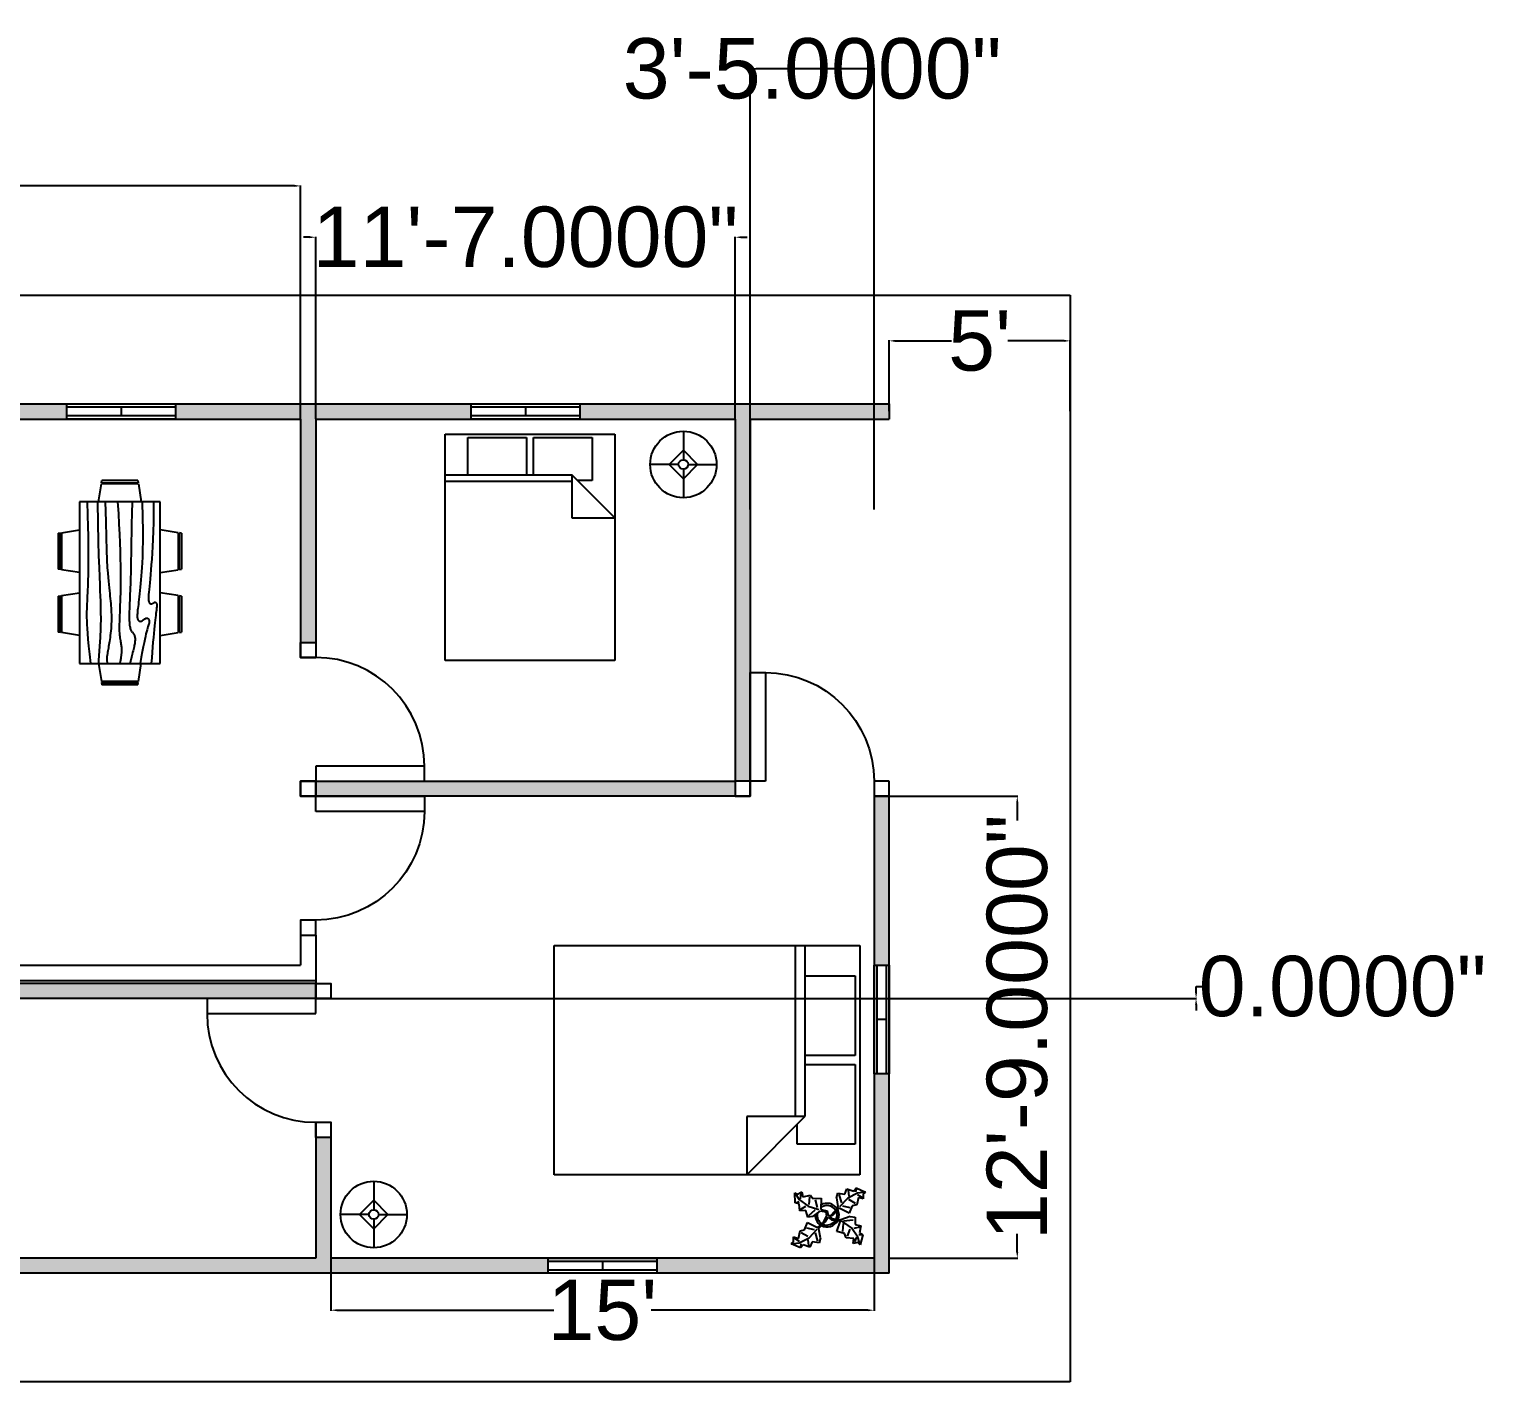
# Model space of a CAD drawing. Header units: metres. Extents: x 3 to 961, y 8 to 456.
# Drawn here: x 478 to 961.4, y 7.8 to 455.9 of the extents above; entities that cross this region are included whole.
import ezdxf

# ---------------------------------------------------------------- set-up
doc = ezdxf.new("R2010")
doc.units = ezdxf.units.M
doc.header["$MEASUREMENT"] = 0
for name, color, linetype in [('Annotation', 2, 'Continuous'), ('Door', 6, 'Continuous'), ('Hatch', 250, 'Continuous'), ('Window', 30, 'Continuous')]:
    doc.layers.add(name, color=color, linetype=linetype)
doc.layers.add('Room Decor', color=100, linetype='Continuous', plot=False)
doc.styles.get("Standard").update_dxf_attribs({"font": 'arial.ttf'})
doc.dimstyles.get("Standard").update_dxf_attribs({"dimtxt": 20, "dimasz": 2, "dimexe": 0.18, "dimexo": 0.0625, "dimgap": 0.0945, "dimtad": 0, "dimtoh": 1, "dimdec": 4, "dimzin": 0, "dimdsep": 46, "dimlunit": 3, "dimtxsty": 'Standard', "dimcen": 0.09, "dimclrt": 2, "dimadec": 0, "dimazin": 0, "dimtfac": 1, "dimtdec": 4, "dimtofl": 0, "dimtmove": 0, "dimatfit": 3, "dimfxl": 1, "dimtolj": 1, "dimtzin": 0, "dimarcsym": 0})

# ---------------------------------------------------------------- blocks, each defined once
blk = doc.blocks.new('*D1')
at = {"layer": 'Annotation', "color": 0, "lineweight": -2, "transparency": 16777216}
for p, q in [((716.97, 296.8), (716.97, 442.98)), ((755.97, 442.8), (718.97, 442.8)), ((757.97, 296.8), (757.97, 442.98))]:
    blk.add_line(p, q, dxfattribs=at)
at = {"layer": 'Annotation', "color": 0, "transparency": 16777216}
for points in [[(718.97, 443.13), (718.97, 442.46), (716.97, 442.8)], [(755.97, 443.13), (755.97, 442.46), (757.97, 442.8)]]:
    blk.add_solid(points, dxfattribs=at)
at = {"layer": 'Defpoints', "color": 0, "transparency": 16777216}
for p in [(716.97, 442.8), (716.97, 296.74), (757.97, 296.74)]:
    blk.add_point(p, dxfattribs=at)
at = {"layer": 'Annotation', "color": 2, "transparency": 16777216, "insert": (737.47, 442.8), "char_height": 20, "attachment_point": 5}
blk.add_mtext('\\A1;3\'-5.0000"', dxfattribs=at)
blk = doc.blocks.new('*D2')
at = {"layer": 'Annotation', "color": 0, "lineweight": -2, "transparency": 16777216}
for p, q in [((570.97, 386.99), (568.97, 386.99)), ((572.97, 326.82), (572.97, 387.17)), ((711.97, 326.82), (711.97, 387.17)), ((713.97, 386.99), (715.97, 386.99))]:
    blk.add_line(p, q, dxfattribs=at)
at = {"layer": 'Annotation', "color": 0, "transparency": 16777216}
for points in [[(570.97, 387.32), (570.97, 386.65), (572.97, 386.99)], [(713.97, 387.32), (713.97, 386.65), (711.97, 386.99)]]:
    blk.add_solid(points, dxfattribs=at)
at = {"layer": 'Defpoints', "color": 0, "transparency": 16777216}
for p in [(572.97, 386.99), (572.97, 326.76), (711.97, 326.76)]:
    blk.add_point(p, dxfattribs=at)
at = {"layer": 'Annotation', "color": 2, "transparency": 16777216, "insert": (642.47, 386.99), "char_height": 20, "attachment_point": 5}
blk.add_mtext('\\A1;11\'-7.0000"', dxfattribs=at)
blk = doc.blocks.new('*D3')
at = {"layer": 'Annotation', "color": 0, "lineweight": -2, "transparency": 16777216}
for p, q in [((448.97, 404), (446.97, 404)), ((448.97, 326.82), (448.97, 404.18)), ((565.97, 404), (450.97, 404)), ((567.97, 326.82), (567.97, 404.18))]:
    blk.add_line(p, q, dxfattribs=at)
at = {"layer": 'Annotation', "color": 0, "transparency": 16777216}
for points in [[(450.97, 404.33), (450.97, 403.66), (448.97, 404)], [(565.97, 404.33), (565.97, 403.66), (567.97, 404)]]:
    blk.add_solid(points, dxfattribs=at)
at = {"layer": 'Defpoints', "color": 0, "transparency": 16777216}
for p in [(448.97, 404), (448.97, 326.76), (567.97, 326.76)]:
    blk.add_point(p, dxfattribs=at)
at = {"layer": 'Annotation', "color": 2, "transparency": 16777216, "insert": (377.56, 404), "char_height": 20, "attachment_point": 5}
blk.add_mtext('\\A1;9\'-11.0000"', dxfattribs=at)
blk = doc.blocks.new('*D6')
at = {"layer": 'Annotation', "color": 0, "lineweight": -2, "transparency": 16777216}
for p, q in [((577.97, 48.69), (577.97, 31.3)), ((757.97, 48.69), (757.97, 31.3)), ((579.97, 31.48), (651.84, 31.48)), ((755.97, 31.48), (684.09, 31.48))]:
    blk.add_line(p, q, dxfattribs=at)
at = {"layer": 'Annotation', "color": 0, "transparency": 16777216}
for points in [[(579.97, 31.81), (579.97, 31.15), (577.97, 31.48)], [(755.97, 31.81), (755.97, 31.15), (757.97, 31.48)]]:
    blk.add_solid(points, dxfattribs=at)
at = {"layer": 'Defpoints', "color": 0, "transparency": 16777216}
for p in [(577.97, 48.76), (757.97, 48.76), (577.97, 31.48)]:
    blk.add_point(p, dxfattribs=at)
at = {"layer": 'Annotation', "color": 2, "transparency": 16777216, "insert": (667.97, 31.48), "char_height": 20, "attachment_point": 5}
blk.add_mtext("\\A1;15'", dxfattribs=at)
blk = doc.blocks.new('*D8')
at = {"layer": 'Annotation', "color": 0, "lineweight": -2, "transparency": 16777216}
for p, q in [((763.03, 201.76), (805.62, 201.76)), ((805.44, 199.76), (805.44, 193.72)), ((805.44, 50.76), (805.44, 56.79)), ((763.03, 48.76), (805.62, 48.76))]:
    blk.add_line(p, q, dxfattribs=at)
at = {"layer": 'Annotation', "color": 0, "transparency": 16777216}
for points in [[(805.1, 199.76), (805.77, 199.76), (805.44, 201.76)], [(805.1, 50.76), (805.77, 50.76), (805.44, 48.76)]]:
    blk.add_solid(points, dxfattribs=at)
at = {"layer": 'Defpoints', "color": 0, "transparency": 16777216}
for p in [(762.97, 201.76), (762.97, 48.76), (805.44, 48.76)]:
    blk.add_point(p, dxfattribs=at)
at = {"layer": 'Annotation', "color": 2, "transparency": 16777216, "insert": (805.44, 125.26), "char_height": 20, "attachment_point": 5, "rotation": 90}
blk.add_mtext('\\A1;12\'-9.0000"', dxfattribs=at)
blk = doc.blocks.new('*D13')
at = {"layer": 'Annotation', "color": 0, "lineweight": -2, "transparency": 16777216}
for p, q in [((864.69, 136.76), (864.69, 138.76)), ((864.69, 138.76), (866.69, 138.76)), ((573.03, 134.76), (864.87, 134.76)), ((573.03, 134.76), (864.87, 134.76)), ((864.69, 132.76), (864.69, 130.76))]:
    blk.add_line(p, q, dxfattribs=at)
at = {"layer": 'Annotation', "color": 0, "transparency": 16777216}
for points in [[(864.35, 136.76), (865.02, 136.76), (864.69, 134.76)], [(864.35, 132.76), (865.02, 132.76), (864.69, 134.76)]]:
    blk.add_solid(points, dxfattribs=at)
at = {"layer": 'Defpoints', "color": 0, "transparency": 16777216}
for p in [(572.97, 134.76), (572.97, 134.76), (864.69, 134.76)]:
    blk.add_point(p, dxfattribs=at)
at = {"layer": 'Annotation', "color": 2, "transparency": 16777216, "insert": (913.24, 138.76), "char_height": 20, "attachment_point": 5}
blk.add_mtext('\\A1;0.0000"', dxfattribs=at)
blk = doc.blocks.new('Door')
at = {"layer": 'Door'}
for points in [[(-182.24, 166.38), (-177.24, 166.38), (-177.24, 202.38), (-182.24, 202.38)], [(-223.24, 166.38), (-218.24, 166.38), (-218.24, 161.38), (-223.24, 161.38)], [(-177.24, 166.38), (-172.24, 166.38), (-172.24, 161.38), (-177.24, 161.38)]]:
    blk.add_lwpolyline(points, close=True, dxfattribs=at)
blk.add_arc((-182.24, 166.38), 36, 90, 180, dxfattribs=at)
blk = doc.blocks.new('Door1')
at = {"layer": 'Door'}
blk.add_blockref('Door', (177.24, -161.38), dxfattribs=at)
blk = doc.blocks.new('Door 2')
at = {"xscale": -1}
blk.add_blockref('Door1', (5, 0), dxfattribs=at)
blk = doc.blocks.new('Window')
at = {"layer": 'Window'}
for p, q in [((-18, 0), (18, 0)), ((-18, -5), (-18, 0)), ((18, 0), (18, -5)), ((-18, -1), (18, -1)), ((18, -4), (-18, -4)), ((0, -1), (0, -4)), ((18, -5), (-18, -5))]:
    blk.add_line(p, q, dxfattribs=at)
blk = doc.blocks.new('Window 2')
at = {"layer": 'Window', "rotation": 270}
blk.add_blockref('Window', (1, 0), dxfattribs=at)
blk = doc.blocks.new('*D18')
at = {"layer": 'Annotation', "color": 0, "lineweight": -2, "transparency": 16777216}
for p, q in [((762.97, 329.32), (762.97, 352.83)), ((764.97, 352.65), (783.67, 352.65)), ((820.97, 352.65), (802.26, 352.65)), ((822.97, 329.32), (822.97, 352.83))]:
    blk.add_line(p, q, dxfattribs=at)
at = {"layer": 'Annotation', "color": 0, "transparency": 16777216}
for points in [[(764.97, 352.98), (764.97, 352.31), (762.97, 352.65)], [(820.97, 352.98), (820.97, 352.31), (822.97, 352.65)]]:
    blk.add_solid(points, dxfattribs=at)
at = {"layer": 'Defpoints', "color": 0, "transparency": 16777216}
for p in [(822.97, 352.65), (762.97, 329.26), (822.97, 329.26)]:
    blk.add_point(p, dxfattribs=at)
at = {"layer": 'Annotation', "color": 2, "transparency": 16777216, "insert": (792.97, 352.65), "char_height": 20, "attachment_point": 5}
blk.add_mtext("\\A1;5'", dxfattribs=at)
blk = doc.blocks.new('Plant - Rubber or Philodendron')
at = {"linetype": 'Continuous'}
for p, q in [((-16.2005, 11.4774), (-13.9899, 8.1064)), ((-16.2005, 11.4774), (-14.8639, 10.7964)), ((-16.0159, 6.3329), (-16.2005, 11.4774)), ((-14.8639, 10.7964), (-12.6195, 11.8975)), ((-13.9899, 8.1064), (-9.5434, 4.7185)), ((-13.3174, 8.325), (-13.0735, 11.0065)), ((-12.6195, 11.8975), (-12.1909, 9.4345)), ((-12.1909, 9.4345), (-8.3829, 10.3)), ((-8.8369, 9.409), (-9.0894, 5.6095)), ((-8.3829, 10.3), (-7.0549, 8.501)), ((-7.0549, 8.501), (-3.0284, 8.6941)), ((-4.8529, 4.012), (-5.7184, 7.82)), ((-3.0284, 8.6941), (-3.0709, 3.1041)), ((4.6914, 8.8812), (5.3859, 11.2828)), ((4.6914, 8.8812), (5.5014, 4.4831)), ((5.3859, 11.2828), (8.8871, 10.7908)), ((5.9878, 10.4842), (7.1971, 6.3869)), ((10.3916, 8.7942), (6.2847, 4.4028)), ((8.8871, 10.7908), (9.9809, 13.4933)), ((9.9809, 13.4933), (13.3837, 12.301)), ((15.3859, 11.3055), (10.3916, 8.7942)), ((10.5828, 12.6946), (10.8893, 9.7953)), ((14.2977, 6.1031), (10.9934, 7.9956)), ((13.3837, 12.301), (14.68, 13.9039)), ((14.5816, 13.2037), (14.3848, 11.8033)), ((14.68, 13.9039), (19.3848, 11.8146)), ((15.7909, 9.1065), (14.8995, 5.3044)), ((15.2875, 10.6053), (17.5907, 9.2105)), ((19.3848, 11.8146), (15.3859, 11.3055)), ((18.1925, 8.4119), (15.7909, 9.1065)), ((19.3848, 11.8146), (18.1868, 10.9119)), ((18.1868, 10.9119), (18.1925, 8.4119)), ((-14.0069, 5.8704), (-16.0159, 6.3329)), ((-15.3434, 6.5514), (-13.9984, 6.9884)), ((-13.5868, 2.2894), (-14.0069, 5.8704)), ((-10.6784, 2.491), (-13.5868, 2.2894)), ((-13.1329, 3.1804), (-10.6614, 4.727)), ((-9.5858, -0.8715), (-10.6784, 2.491)), ((-9.5434, 4.7185), (-4.1917, 2.9888)), ((-9.1318, 0.0195), (-5.9793, 2.9025)), ((-7.1228, -0.443), (-3.5248, 2.2131)), ((-3.5248, 2.2131), (-3.3011, 2.4355)), ((-3.3011, 2.4355), (-0.5306, 1.7947)), ((-3.0709, 3.1041), (0.0797, 2.3163)), ((-0.5306, 1.7947), (-0.2255, -0.5527)), ((-0.5306, 1.7947), (-0.5306, 1.7947)), ((0.0797, 2.3163), (0.4866, -0.031)), ((0.4866, -0.031), (2.1141, 0.2298)), ((2.1141, 0.2298), (5.4346, 3.9146)), ((6.1032, 3.6844), (2.8262, -0.031)), ((5.4346, 3.9146), (5.5014, 4.4831)), ((11.1089, 1.1958), (6.1032, 3.6844)), ((7.7005, 4.8881), (11.5025, 3.9967)), ((12.7005, 4.8994), (11.1089, 1.1958)), ((14.8995, 5.3044), (12.7005, 4.8994)), ((-13.5228, -7.6679), (-11.3237, -7.2629)), ((-11.3237, -7.2629), (-9.7321, -3.5593)), ((-6.3237, -7.2516), (-10.1257, -6.3602)), ((-9.7321, -3.5593), (-4.7264, -6.0479)), ((-7.1228, -0.443), (-9.5858, -0.8715)), ((-9.0148, -11.1577), (-4.9047, -6.8122)), ((-2.019, -3.6148), (-4.7264, -6.0479)), ((-4.1246, -6.8466), (-4.0579, -6.2781)), ((-3.3146, -11.2447), (-4.1246, -6.8466)), ((-4.0579, -6.2781), (-0.9375, -3.1608)), ((-2.019, -3.6148), (-0.2255, -0.5527)), ((-0.9375, -3.1608), (0.5883, -0.8135)), ((0.5883, -0.8135), (2.2447, -2.0916)), ((2.8262, -0.031), (1.3003, -0.5527)), ((1.3003, -0.5527), (2.4193, -1.4655)), ((2.2447, -2.0916), (6.7108, -2.6626)), ((2.4193, -1.4655), (6.895, -2.1175)), ((4.943, -7.9659), (6.7108, -2.6626)), ((11.6605, -0.5413), (6.895, -2.1175)), ((12.3677, -6.1981), (7.219, -2.6772)), ((8.125, -4.0768), (7.7715, -7.9659)), ((8.3544, -2.7453), (13.1973, -2.1704)), ((10.2463, -10.4408), (11.6605, -6.9053)), ((11.6605, -0.5413), (14.1354, -0.8948)), ((15.5496, -10.7943), (12.3677, -6.1981)), ((16.2567, -5.8446), (13.4283, -6.5517)), ((14.1354, -0.8948), (14.1354, -4.4304)), ((14.1354, -4.4304), (16.9638, -5.1375)), ((16.9638, -5.1375), (16.2567, -8.673)), ((-18.008, -14.1781), (-16.8101, -13.2754)), ((-18.008, -14.1781), (-14.0091, -13.669)), ((-13.3032, -16.2674), (-18.008, -14.1781)), ((-16.8157, -10.7754), (-14.4141, -11.4699)), ((-16.8101, -13.2754), (-16.8157, -10.7754)), ((-13.9107, -12.9688), (-16.2139, -11.574)), ((-14.4141, -11.4699), (-13.5228, -7.6679)), ((-14.0091, -13.669), (-9.0148, -11.1577)), ((-13.2048, -15.5672), (-13.008, -14.1668)), ((-12.921, -8.4665), (-9.6166, -10.359)), ((-9.206, -15.0581), (-9.5126, -12.1588)), ((-7.5103, -13.1543), (-8.6042, -15.8568)), ((-4.0092, -13.6463), (-7.5103, -13.1543)), ((-4.611, -12.8477), (-5.8203, -8.7504)), ((-3.3146, -11.2447), (-4.0092, -13.6463)), ((8.8321, -9.0266), (4.943, -7.9659)), ((9.5392, -11.1479), (8.8321, -9.0266)), ((13.4283, -11.5015), (9.5392, -11.1479)), ((13.0748, -13.9763), (13.4283, -11.5015)), ((15.5496, -13.6228), (13.0748, -13.9763)), ((14.8425, -10.7943), (13.7819, -13.2692)), ((16.6103, -14.6834), (15.5496, -10.7943)), ((16.6103, -14.6834), (15.5496, -13.6228)), ((17.3174, -9.7337), (15.9032, -9.7337)), ((16.2567, -8.673), (18.0245, -9.7337)), ((18.0245, -9.7337), (16.6103, -14.6834)), ((-12.0069, -14.6645), (-13.3032, -16.2674)), ((-8.6042, -15.8568), (-12.0069, -14.6645))]:
    blk.add_line(p, q, dxfattribs=at)
for centre, radius, start, end in [((0.0308, 0.1664), 6, 178.6147, 235.1169), ((0.0308, 0.1664), 5, 168.1647, 238.6725), ((0, 0), 6.1275, 34.37569, 120.1028), ((-0.0601, -0.2075), 5.2461, 33.82192, 124.9414), ((-0.2664, 0.1682), 5.2775, 338.4094, 20.03007), ((-0.098, 0.1364), 6.1288, 341.2017, 26.09184), ((-0.0234, 0.3825), 6.1492, 242.5812, 331.2714), ((-0.1102, 0.4886), 5.2883, 247.3711, 327.472)]:
    blk.add_arc(centre, radius, start, end, dxfattribs=at)
blk = doc.blocks.new('Bed - Queen')
at = {"linetype": 'Continuous'}
for p, q in [((0, -80.00003), (0, 0)), ((0, 0), (59.99999, 0)), ((59.99999, 0), (59.99999, -80.00003)), ((7.99999, -1.2), (28.79998, -1.2)), ((7.99999, -14.4), (7.99999, -1.2)), ((28.79998, -1.2), (28.79998, -14.4)), ((31.19999, -1.2), (51.99999, -1.2)), ((31.19999, -14.4), (31.19999, -1.2)), ((51.99999, -1.2), (51.99999, -16.4)), ((0, -14.4), (44.8, -14.4)), ((59.99999, -29.6), (44.8, -14.4)), ((44.8, -14.4), (44.8, -29.6)), ((44.8, -16.8), (0, -16.8)), ((51.99999, -16.4), (46.79936, -16.4)), ((44.8, -29.6), (59.99999, -29.6)), ((59.99999, -80.00003), (0, -80.00003))]:
    blk.add_line(p, q, dxfattribs=at)
blk = doc.blocks.new('Dining Set - 36 x 72 in.')
at = {"linetype": 'Continuous'}
for p, q in [((-22.2343, 26.00059), (-23.4847, 17.99762)), ((-22.2304, 26), (-5.7608, 26)), ((-22, 27.5), (-22.1562, 26.50042)), ((-5.8416, 26.5), (-22.1534, 26.5)), ((-22, 27.5), (-6, 27.5)), ((-5.8437, 26.49966), (-6, 27.5)), ((-4.5152, 17.99762), (-5.7655, 25.99926)), ((5.7657, 26.00059), (4.5153, 17.99762)), ((5.7696, 26), (22.2392, 26)), ((6, 27.5), (5.8438, 26.50042)), ((22.1584, 26.5), (5.8466, 26.5)), ((6, 27.5), (22, 27.5)), ((22.1563, 26.49966), (22, 27.5)), ((23.4848, 17.99762), (22.2345, 25.99926)), ((36, 18), (-36, 18)), ((-36, 18), (-36, -18)), ((36, -18), (36, 18)), ((-45.5, 8), (-44.5004, 8.15617)), ((-45.5, 8), (-45.5, -8)), ((-44.5, -8.15843), (-44.5, 8.15338)), ((-44.0006, 8.23428), (-35.9976, 9.48474)), ((-44, 8.23041), (-44, -8.23915)), ((44.0006, 8.23428), (35.9976, 9.48474)), ((44, 8.23041), (44, -8.23915)), ((44.5, -8.15843), (44.5, 8.15338)), ((45.5, 8), (44.5005, 8.15617)), ((45.5, 8), (45.5, -8)), ((-44.4997, -8.15631), (-45.5, -8)), ((-35.9976, -9.48476), (-43.9993, -8.2345)), ((35.9976, -9.48476), (43.9993, -8.2345)), ((44.4997, -8.15631), (45.5, -8)), ((-36, -18), (36, -18)), ((-22.2343, -26.0006), (-23.4847, -17.99762)), ((-4.5152, -17.99762), (-5.7655, -25.99928)), ((5.7657, -26.0006), (4.5153, -17.99762)), ((23.4848, -17.99762), (22.2345, -25.99928)), ((-22.2304, -26), (-5.7608, -26)), ((-22, -27.5), (-22.1562, -26.50044)), ((-5.8416, -26.5), (-22.1534, -26.5)), ((-22, -27.5), (-6, -27.5)), ((-5.8437, -26.49967), (-6, -27.5)), ((5.7696, -26), (22.2392, -26)), ((6, -27.5), (5.8438, -26.50044)), ((22.1584, -26.5), (5.8466, -26.5)), ((6, -27.5), (22, -27.5)), ((22.1563, -26.49967), (22, -27.5))]:
    blk.add_line(p, q, dxfattribs=at)
for points in [[(-36, 15), (-31.1772, 14.97754), (-26.8079, 14.91406), (-22.8538, 14.81543), (-19.276, 14.6875), (-16.0362, 14.53613), (-13.0957, 14.36718), (-10.4159, 14.18652), (-7.9583, 14), (-5.6904, 13.81315), (-3.6035, 13.63021), (-1.6954, 13.45508), (0.0365, 13.29166), (1.5945, 13.14388), (2.9811, 13.01562), (4.1988, 12.9108), (5.25, 12.83333), (6.1393, 12.78613), (6.8802, 12.76823), (7.4883, 12.77767), (7.9792, 12.8125), (8.3685, 12.87077), (8.6719, 12.95052), (8.9049, 13.0498), (9.0833, 13.16666), (9.2205, 13.29899), (9.3216, 13.44401), (9.3895, 13.59879), (9.4271, 13.76041), (9.4373, 13.92594), (9.4232, 14.09245), (9.3875, 14.257), (9.3333, 14.41666), (9.2638, 14.56917), (9.1836, 14.71484), (9.0975, 14.85465), (9.0104, 14.98958), (8.9272, 15.1206), (8.8529, 15.2487), (8.7922, 15.37483), (8.75, 15.5), (8.7305, 15.62467), (8.7344, 15.74739), (8.7617, 15.86621), (8.8125, 15.97916), (8.8867, 16.08431), (8.9844, 16.17968), (9.1055, 16.26334), (9.25, 16.33333), (9.4189, 16.38802), (9.6172, 16.42708), (9.8506, 16.45052), (10.125, 16.45833), (10.4463, 16.45052), (10.8203, 16.42708), (11.2529, 16.38802), (11.75, 16.33333), (12.3184, 16.26318), (12.9694, 16.17838), (13.7151, 16.07991), (14.5677, 15.96875), (15.5395, 15.84586), (16.6426, 15.71224), (17.8893, 15.56884), (19.2917, 15.41666), (20.859, 15.25667), (22.5879, 15.08984), (24.4721, 14.91715), (26.5052, 14.73958), (28.6809, 14.5581), (30.9929, 14.3737), (33.4347, 14.18733), (36, 14)], [(-36, 10), (-28.9766, 10.14274), (-23.1725, 10.20442), (-18.4241, 10.19775), (-14.5677, 10.13541), (-11.4399, 10.03011), (-8.877, 9.89453), (-6.7154, 9.74137), (-4.7917, 9.58333), (-2.9698, 9.43082), (-1.2246, 9.28515), (0.4415, 9.14534), (2.026, 9.01041), (3.5266, 8.87939), (4.9408, 8.7513), (6.266, 8.62516), (7.5, 8.5), (8.6411, 8.37549), (9.6914, 8.2539), (10.6538, 8.13818), (11.5312, 8.03125), (12.3267, 7.93603), (13.043, 7.85547), (13.6831, 7.79248), (14.25, 7.75), (14.7471, 7.7303), (15.1797, 7.73307), (15.5537, 7.75732), (15.875, 7.80208), (16.1494, 7.86637), (16.3828, 7.94922), (16.5811, 8.04964), (16.75, 8.16666), (16.8944, 8.29915), (17.0143, 8.44531), (17.1089, 8.60319), (17.1771, 8.77083), (17.218, 8.94629), (17.2305, 9.1276), (17.2137, 9.31282), (17.1667, 9.5), (17.0895, 9.6875), (16.987, 9.875), (16.8649, 10.0625), (16.7292, 10.25), (16.5856, 10.4375), (16.4401, 10.625), (16.2985, 10.8125), (16.1667, 11), (16.05, 11.18733), (15.9518, 11.3737), (15.8752, 11.5581), (15.8229, 11.73958), (15.798, 11.91715), (15.8034, 12.08984), (15.842, 12.25667), (15.9167, 12.41666), (16.0295, 12.56836), (16.1784, 12.70833), (16.3605, 12.83268), (16.5729, 12.9375), (16.8127, 13.01888), (17.0768, 13.07291), (17.3625, 13.0957), (17.6667, 13.08333), (17.9894, 13.03312), (18.3418, 12.94726), (18.7382, 12.82918), (19.1927, 12.68229), (19.7195, 12.51001), (20.3327, 12.31575), (21.0465, 12.10294), (21.875, 11.875), (22.8357, 11.63354), (23.959, 11.37304), (25.2786, 11.08618), (26.8282, 10.76562), (28.6414, 10.40405), (30.752, 9.99414), (33.1936, 9.52856), (36, 9)], [(-36, 5.5), (-30.7157, 5.3348), (-26.069, 5.20963), (-21.9946, 5.11767), (-18.4271, 5.05208), (-15.3009, 5.00602), (-12.5508, 4.97265), (-10.1112, 4.94515), (-7.9167, 4.91666), (-5.909, 4.88167), (-4.0586, 4.83984), (-2.3429, 4.79215), (-0.7396, 4.73958), (0.7739, 4.6831), (2.22, 4.6237), (3.6213, 4.56233), (5, 4.5), (6.373, 4.43782), (7.7344, 4.3776), (9.0723, 4.32129), (10.375, 4.27083), (11.6309, 4.22819), (12.8281, 4.19531), (13.9551, 4.17415), (15, 4.16666), (15.954, 4.17448), (16.819, 4.19791), (17.6001, 4.23698), (18.3021, 4.29166), (18.9299, 4.36198), (19.4883, 4.44791), (19.9823, 4.54948), (20.4167, 4.66666), (20.7969, 4.79899), (21.1302, 4.94401), (21.4245, 5.09879), (21.6875, 5.26041), (21.9271, 5.42594), (22.1511, 5.59245), (22.3672, 5.757), (22.5834, 5.91666), (22.8065, 6.06868), (23.0404, 6.21093), (23.2879, 6.34147), (23.5521, 6.45833), (23.8358, 6.55957), (24.142, 6.64323), (24.4735, 6.70735), (24.8334, 6.75), (25.2235, 6.76969), (25.642, 6.76692), (26.0858, 6.74267), (26.5521, 6.69791), (27.0379, 6.63362), (27.5404, 6.55078), (28.0565, 6.45036), (28.5834, 6.33333), (29.1242, 6.19987), (29.7071, 6.04687), (30.3661, 5.87044), (31.1354, 5.66666), (32.0493, 5.43164), (33.142, 5.16146), (34.4475, 4.85221), (36, 4.5)], [(-36, -1), (-30.7915, -0.6591), (-26.0195, -0.38216), (-21.6519, -0.16284), (-17.6563, 0.00521), (-14.0005, 0.12833), (-10.6523, 0.21289), (-7.5796, 0.26522), (-4.75, 0.29166), (-2.134, 0.29793), (0.2878, 0.28711), (2.5317, 0.26163), (4.6146, 0.22396), (6.5529, 0.17651), (8.3633, 0.12174), (10.0623, 0.06209), (11.6667, 0), (13.1899, -0.06201), (14.6341, -0.1211), (15.9982, -0.17432), (17.2813, -0.21875), (18.4823, -0.25147), (19.6003, -0.26953), (20.6343, -0.27002), (21.5834, -0.25), (22.4481, -0.20768), (23.2357, -0.14584), (23.9549, -0.06836), (24.6146, 0.02083), (25.2235, 0.11784), (25.7904, 0.21875), (26.3241, 0.31966), (26.8334, 0.41666), (27.3265, 0.50618), (27.8099, 0.58593), (28.2894, 0.65397), (28.7709, 0.70833), (29.2601, 0.74707), (29.763, 0.76823), (30.2855, 0.76985), (30.8334, 0.75), (31.4088, 0.70784), (31.9994, 0.64713), (32.589, 0.57275), (33.1615, 0.48958), (33.7008, 0.4025), (34.1908, 0.3164), (34.6153, 0.23616), (34.9584, 0.16666), (35.2099, 0.11165), (35.3848, 0.07031), (35.504, 0.04069), (35.5886, 0.02083), (35.6594, 0.00879), (35.7377, 0.0026), (35.8442, 0.00032), (36, 0)], [(-36, -6.5), (-27.1843, -6.31267), (-20.084, -6.1263), (-14.469, -5.9419), (-10.1094, -5.76042), (-6.7752, -5.58285), (-4.2363, -5.41016), (-2.2629, -5.24333), (-0.625, -5.08334), (0.8708, -4.93099), (2.2715, -4.78646), (3.5872, -4.64974), (4.8281, -4.52084), (6.0046, -4.39974), (7.127, -4.28646), (8.2053, -4.18099), (9.25, -4.08334), (10.2705, -3.99382), (11.2734, -3.91407), (12.2647, -3.84603), (13.25, -3.79167), (14.2354, -3.75293), (15.2266, -3.73177), (16.2295, -3.73015), (17.25, -3.75), (18.2912, -3.79248), (19.3451, -3.85547), (20.4009, -3.93604), (21.4479, -4.03125), (22.4754, -4.13819), (23.4727, -4.25391), (24.4289, -4.37549), (25.3334, -4.5), (26.1785, -4.62492), (26.9694, -4.74935), (27.7145, -4.87281), (28.4219, -4.99479), (29.1, -5.11483), (29.7572, -5.23242), (30.4016, -5.34709), (31.0417, -5.45834), (31.6837, -5.56437), (32.3262, -5.65821), (32.9658, -5.73153), (33.599, -5.77604), (34.2224, -5.78345), (34.8327, -5.74545), (35.4264, -5.65373), (36, -5.5)], [(-36, -10), (-26.4022, -9.81299), (-18.4675, -9.62891), (-11.9839, -9.45069), (-6.7396, -9.28125), (-2.5226, -9.12354), (0.8789, -8.98047), (3.6769, -8.85498), (6.0833, -8.75), (8.2767, -8.66765), (10.3021, -8.60677), (12.1712, -8.56543), (13.8958, -8.54167), (15.4876, -8.53353), (16.9583, -8.53907), (18.3197, -8.55632), (19.5834, -8.58334), (20.7616, -8.61841), (21.8685, -8.66081), (22.9188, -8.71004), (23.9271, -8.76563), (24.9081, -8.82707), (25.8763, -8.89388), (26.8465, -8.96558), (27.8334, -9.04167), (28.8474, -9.12118), (29.8828, -9.20117), (30.93, -9.27824), (31.9792, -9.34896), (33.0205, -9.40991), (34.0443, -9.45768), (35.0407, -9.48885), (36, -9.5)], [(-36, -14.5), (-30.0881, -14.33513), (-25.0332, -14.21224), (-20.7312, -14.12647), (-17.0781, -14.07292), (-13.97, -14.04671), (-11.3027, -14.04297), (-8.9724, -14.05681), (-6.875, -14.08334), (-4.9224, -14.11833), (-3.0905, -14.16016), (-1.3709, -14.20785), (0.2448, -14.26042), (1.7647, -14.3169), (3.1973, -14.3763), (4.5507, -14.43767), (5.8333, -14.5), (7.0554, -14.5621), (8.235, -14.62175), (9.3922, -14.67652), (10.5469, -14.72396), (11.7192, -14.76164), (12.929, -14.78711), (14.1965, -14.79794), (15.5417, -14.79167), (16.9933, -14.76424), (18.6152, -14.70508), (20.4804, -14.60197), (22.6615, -14.44271), (25.2312, -14.21509), (28.2624, -13.9069), (31.8277, -13.50594), (36, -13)]]:
    blk.add_lwpolyline(points, dxfattribs=at)
blk = doc.blocks.new('Lamp - Table')
at = {"linetype": 'Continuous'}
for p, q in [((0, 7), (0, 1)), ((-1, 0), (-7, 0)), ((0, 3), (-3, 0)), ((-3, 0), (0, -3)), ((3, 0), (0, 3)), ((0, -3), (3, 0)), ((1, 0), (7, 0)), ((0, -1), (0, -7))]:
    blk.add_line(p, q, dxfattribs=at)
for radius in [7, 1]:
    blk.add_circle((0, 0), radius, dxfattribs=at)

msp = doc.modelspace()

# ---------------------------------------------------------------- hatches: boundary and pattern name
at = {"layer": 'Hatch'}
h = msp.add_hatch(color=256, dxfattribs=at)
h.dxf.hatch_style = 1
h.paths.add_polyline_path([(219.46724, 331.75616), (162.96724, 331.75616), (162.96724, 254.25616), (167.96724, 254.25616), (167.96724, 326.75616), (219.46724, 326.75616)])
h.paths.add_polyline_path([(359.96724, 331.75616), (255.46724, 331.75616), (255.46724, 326.75616), (306.96724, 326.75616), (306.96724, 191.75616), (311.96724, 191.75616), (311.96724, 201.75616), (397.96724, 201.75616), (397.96724, 206.75616), (311.96724, 206.75616), (311.96724, 326.75616), (359.96724, 326.75616)])
h.paths.add_polyline_path([(490.46724, 331.75616), (395.96724, 331.75616), (395.96724, 326.75616), (443.96724, 326.75616), (443.96724, 206.75616), (448.96724, 206.75616), (448.96724, 326.75616), (490.46724, 326.75616)])
h.paths.add_polyline_path([(624.46724, 331.75616), (526.46724, 331.75616), (526.46724, 326.75616), (567.96724, 326.75616), (567.96724, 252.75616), (572.96724, 252.75616), (572.96724, 326.75616), (624.46724, 326.75616)])
h.paths.add_polyline_path([(762.96724, 331.75616), (660.46724, 331.75616), (660.46724, 326.75616), (711.96724, 326.75616), (711.96724, 206.75616), (716.96724, 206.75616), (716.96724, 242.75616), (716.96724, 326.75616), (762.96724, 326.75616)])
h.paths.add_polyline_path([(711.96724, 206.75616), (572.96724, 206.75616), (572.96724, 201.75616), (608.96724, 201.75616), (711.96724, 201.75616)])
h.paths.add_polyline_path([(762.96724, 109.75616), (757.96724, 109.75616), (757.96724, 48.75616), (685.96724, 48.75616), (685.96724, 43.75616), (762.96724, 43.75616)])
h.paths.add_polyline_path([(762.96724, 201.75616), (757.96724, 201.75616), (757.96724, 145.75616), (762.96724, 145.75616)])
h.paths.add_polyline_path([(649.96724, 48.75616), (577.96724, 48.75616), (577.96724, 88.75616), (572.96724, 88.75616), (572.96724, 48.75616), (371.96724, 48.75616), (371.96724, 140.75616), (366.96724, 140.75616), (366.96724, 48.75616), (167.96724, 48.75616), (167.96724, 76.75616), (162.96724, 76.75616), (162.96724, 43.75616), (649.96724, 43.75616)])
h.paths.add_polyline_path([(572.96724, 139.75616), (371.96724, 139.75616), (371.96724, 134.75616), (572.96724, 134.75616)], flags=17)
h.paths.add_polyline_path([(306.96724, 145.75616), (270.96724, 145.75616), (167.96724, 145.75616), (167.96724, 218.25616), (162.96724, 218.25616), (162.96724, 112.75616), (167.96724, 112.75616), (167.96724, 140.75616), (306.96724, 140.75616)])
h.paths.add_polyline_path([(320.96724, 145.75616), (311.96724, 145.75616), (311.96724, 140.75616), (320.96724, 140.75616)])

# ---------------------------------------------------------------- linework, layer by layer
for p, q in [((102.96724, 367.75616), (822.96724, 367.75616)), ((822.96724, 367.75616), (822.96724, 7.75616)), ((162.96724, 331.75616), (762.96724, 331.75616)), ((762.96724, 331.75616), (762.96724, 326.75616)), ((448.96724, 326.75616), (567.96724, 326.75616)), ((567.96724, 326.75616), (567.96724, 247.75616)), ((572.96724, 326.75616), (572.96724, 247.75616)), ((572.96724, 326.75616), (572.96724, 247.75616)), ((572.96724, 326.75616), (711.96724, 326.75616)), ((711.96724, 326.75616), (711.96724, 206.75616)), ((716.96724, 326.75616), (716.96724, 201.75616)), ((716.96724, 326.75616), (762.96724, 326.75616)), ((567.96724, 247.75616), (572.96724, 247.75616)), ((567.96724, 206.75616), (567.96724, 201.75616)), ((567.96724, 206.75616), (711.96724, 206.75616)), ((716.96724, 201.75616), (567.96724, 201.75616)), ((757.96724, 201.75616), (757.96724, 48.75616)), ((762.96724, 201.75616), (757.96724, 201.75616)), ((757.96724, 201.75616), (762.96724, 201.75616)), ((762.96724, 43.75616), (762.96724, 201.75616)), ((567.96724, 155.75616), (567.96724, 145.75616)), ((572.96724, 155.75616), (572.96724, 145.75616)), ((366.96724, 145.75616), (567.96724, 145.75616)), ((572.96724, 145.75616), (572.96724, 134.75616)), ((366.96724, 140.75616), (572.96724, 140.75616)), ((572.96724, 139.75616), (371.96724, 139.75616)), ((572.96724, 134.75616), (371.96724, 134.75616)), ((572.96724, 93.75616), (572.96724, 48.75616)), ((572.96724, 93.75616), (577.96724, 93.75616)), ((577.96724, 93.75616), (577.96724, 48.75616)), ((572.96724, 48.75616), (371.96724, 48.75616)), ((757.96724, 48.75616), (577.96724, 48.75616)), ((762.96724, 43.75616), (162.96724, 43.75616)), ((822.96724, 7.75616), (102.96724, 7.75616))]:
    msp.add_line(p, q)

# ---------------------------------------------------------------- block references
for name, p in [('Window', (508.46724, 331.75616)), ('Window', (642.46724, 331.75616)), ('Window 2', (761.96724, 127.75616)), ('Window', (667.96724, 48.75616))]:
    msp.add_blockref(name, p)
at = {"layer": 'Door'}
for name, p, rotation in [('Door1', (567.96724, 206.75616), 270), ('Door 2', (567.96724, 206.75616), 270), ('Door1', (577.96724, 134.75616), 90)]:
    msp.add_blockref(name, p, dxfattribs=dict(at, rotation=rotation))
msp.add_blockref('Door 2', (711.96724, 201.75616), dxfattribs=at)
at = {"layer": 'Room Decor'}
for name, p, xscale, yscale, zscale in [('Bed - Queen', (615.85212, 321.76461), 0.937584463383192, 0.937584463383192, 0.937584463383192), ('Lamp - Table', (694.79411, 311.69383), 1.571599125283446, 1.571599125283446, 1.571599125283446), ('Lamp - Table', (592.19745, 63.19487), 1.571599125283446, 1.571599125283446, 1.571599125283446), ('Plant - Rubber or Philodendron', (742.398, 62.85363), 0.6594674345179201, 0.6594674345179201, 0.6594674345179201)]:
    msp.add_blockref(name, p, dxfattribs=dict(at, xscale=xscale, yscale=yscale, zscale=zscale))
for name, p, xscale, yscale, zscale, rotation in [('Dining Set - 36 x 72 in.', (508.06905, 272.54146), 0.744100495860871, 0.744100495860871, 0.744100495860871, 270.0000000000028), ('Bed - Queen', (753.25725, 152.35356), 1.266229403276193, 1.266229403276193, 1.266229403276193, 270)]:
    msp.add_blockref(name, p, dxfattribs=dict(at, xscale=xscale, yscale=yscale, zscale=zscale, rotation=rotation))

# ---------------------------------------------------------------- dimensions: what is measured, and where the dimension line sits
at = {"layer": 'Annotation'}
for base, p1, p2, picture, middle in [((716.96724, 442.79501), (757.96724, 296.73522), (716.96724, 296.73522), '*D1', (737.46724, 442.79501)), ((577.96724, 31.47835), (757.96724, 48.75616), (577.96724, 48.75616), '*D6', (667.96724, 31.47835))]:
    dim = msp.add_linear_dim(base=base, p1=p1, p2=p2, dimstyle='Standard', dxfattribs=at)
    dim.commit()
    dim.dimension.update_dxf_attribs({"geometry": picture, "text_midpoint": middle, "dimtype": 160})
for base, p1, p2, picture, middle in [((448.96724, 403.99543), (567.96724, 326.75616), (448.96724, 326.75616), '*D3', (377.56169, 403.99543)), ((572.96724, 386.98824), (711.96724, 326.75616), (572.96724, 326.75616), '*D2', (642.46724, 386.98824)), ((822.96724, 352.6473), (762.96724, 329.25616), (822.96724, 329.25616), '*D18', (792.96724, 352.6473))]:
    dim = msp.add_linear_dim(base=base, p1=p1, p2=p2, dimstyle='Standard', dxfattribs=at)
    dim.commit()
    dim.dimension.update_dxf_attribs({"geometry": picture, "text_midpoint": middle})
dim = msp.add_linear_dim(base=(805.43649, 48.75616), p1=(762.96724, 201.75616), p2=(762.96724, 48.75616), angle=90, dimstyle='Standard', dxfattribs=at)
dim.commit()
dim.dimension.update_dxf_attribs({"geometry": '*D8', "text_midpoint": (805.43649, 125.25616)})
dim = msp.add_linear_dim(base=(864.6877996861, 134.7561603416), p1=(572.9672425982, 134.7561603416), p2=(572.9672425982, 134.7561603416), angle=90, dimstyle='Standard', dxfattribs=at)
dim.commit()
dim.dimension.update_dxf_attribs({"geometry": '*D13', "text_midpoint": (913.2352328376, 138.7561603416), "dimtype": 160})

doc.saveas('drawing.dxf')
